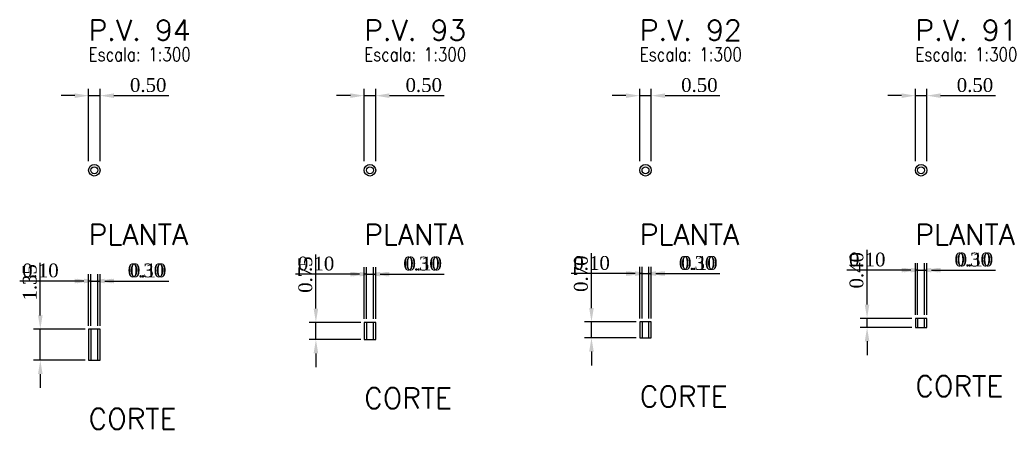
# Model space of a CAD drawing. Extents: x -44 to 14114764, y -20 to 289527804.
# Drawn here: x 359098.42 to 359141.76, y 7353290.64 to 7353308.47 of the extents above; entities that cross this region are included whole.
import ezdxf

# ---------------------------------------------------------------- set-up
doc = ezdxf.new("R2010")
doc.units = 0
doc.header["$PDMODE"] = 3
doc.header["$PDSIZE"] = 0.1
for name, color, linetype in [('DETALHE_POCO_COT', 8, 'Continuous'), ('DETALHE_POCO_FOR', 7, 'Continuous'), ('DETALHE_POCO_TIT', 5, 'Continuous'), ('DETALHE_POCO_TXT', 7, 'Continuous')]:
    doc.layers.add(name, color=color, linetype=linetype)
doc.styles.add('ROMANS', font='ROMANS.shx', dxfattribs={"height": 2})
doc.styles.get("Standard").update_dxf_attribs({"font": 'times.ttf'})
doc.dimstyles.new('ISO-25', dxfattribs={"dimtxt": 2.5, "dimasz": 2.5, "dimexe": 1.25, "dimexo": 0.625, "dimtad": 1, "dimtxsty": 'Standard', "dimcen": 2.5, "dimadec": 0, "dimazin": 0, "dimtfac": 1, "dimtmove": 0, "dimatfit": 3, "dimfxl": 1, "dimarcsym": 0})

# ---------------------------------------------------------------- blocks, each defined once
blk = doc.blocks.new('*D326')
at = {"layer": 'Defpoints', "color": 0, "transparency": 16777216}
for p in [(359101.91, 7353305.165), (359101.41, 7353302.165), (359101.91, 7353302.165)]:
    blk.add_point(p, dxfattribs=at)
at = {"layer": 'DETALHE_POCO_COT', "color": 0, "lineweight": -2, "transparency": 16777216}
for p, q in [((359100.81, 7353305.165), (359100.21, 7353305.165)), ((359101.41, 7353302.315), (359101.41, 7353305.465)), ((359101.41, 7353305.165), (359101.91, 7353305.165)), ((359101.91, 7353302.315), (359101.91, 7353305.465)), ((359102.51, 7353305.165), (359104.897, 7353305.165))]:
    blk.add_line(p, q, dxfattribs=at)
at = {"layer": 'DETALHE_POCO_COT', "color": 0, "transparency": 16777216}
for points in [[(359100.81, 7353305.265), (359100.81, 7353305.065), (359101.41, 7353305.165)], [(359102.51, 7353305.265), (359102.51, 7353305.065), (359101.91, 7353305.165)]]:
    blk.add_solid(points, dxfattribs=at)
at = {"layer": 'DETALHE_POCO_COT', "color": 0, "transparency": 16777216, "insert": (359104.003, 7353305.621), "char_height": 0.6, "attachment_point": 5}
blk.add_mtext('0.50', dxfattribs=at)
blk = doc.blocks.new('*D327')
at = {"layer": 'Defpoints', "color": 0, "transparency": 16777216}
for p in [(359099.31, 7353294.99), (359101.41, 7353294.99), (359101.41, 7353293.64)]:
    blk.add_point(p, dxfattribs=at)
at = {"layer": 'DETALHE_POCO_COT', "color": 0, "lineweight": -2, "transparency": 16777216}
for p, q in [((359099.31, 7353295.59), (359099.31, 7353297.878)), ((359101.26, 7353294.99), (359099.01, 7353294.99)), ((359099.31, 7353293.64), (359099.31, 7353294.99)), ((359101.26, 7353293.64), (359099.01, 7353293.64)), ((359099.31, 7353293.04), (359099.31, 7353292.44))]:
    blk.add_line(p, q, dxfattribs=at)
at = {"layer": 'DETALHE_POCO_COT', "color": 0, "transparency": 16777216}
for points in [[(359099.21, 7353295.59), (359099.41, 7353295.59), (359099.31, 7353294.99)], [(359099.21, 7353293.04), (359099.41, 7353293.04), (359099.31, 7353293.64)]]:
    blk.add_solid(points, dxfattribs=at)
at = {"layer": 'DETALHE_POCO_COT', "color": 0, "transparency": 16777216, "insert": (359098.854, 7353297.034), "char_height": 0.6, "attachment_point": 5, "rotation": 90}
blk.add_mtext('1.35', dxfattribs=at)
blk = doc.blocks.new('*D328')
at = {"layer": 'Defpoints', "color": 0, "transparency": 16777216}
for p in [(359101.51, 7353297.09), (359101.41, 7353294.99), (359101.51, 7353294.99)]:
    blk.add_point(p, dxfattribs=at)
at = {"layer": 'DETALHE_POCO_COT', "color": 0, "lineweight": -2, "transparency": 16777216}
for p, q in [((359101.41, 7353295.14), (359101.41, 7353297.39)), ((359101.51, 7353295.14), (359101.51, 7353297.39)), ((359100.81, 7353297.09), (359098.423, 7353297.09)), ((359101.51, 7353297.09), (359101.41, 7353297.09)), ((359102.11, 7353297.09), (359102.71, 7353297.09))]:
    blk.add_line(p, q, dxfattribs=at)
at = {"layer": 'DETALHE_POCO_COT', "color": 0, "transparency": 16777216}
for points in [[(359100.81, 7353297.19), (359100.81, 7353296.99), (359101.41, 7353297.09)], [(359102.11, 7353297.19), (359102.11, 7353296.99), (359101.51, 7353297.09)]]:
    blk.add_solid(points, dxfattribs=at)
at = {"layer": 'DETALHE_POCO_COT', "color": 0, "transparency": 16777216, "insert": (359099.316, 7353297.546), "char_height": 0.6, "attachment_point": 5}
blk.add_mtext('0.10', dxfattribs=at)
blk = doc.blocks.new('*D329')
at = {"layer": 'Defpoints', "color": 0, "transparency": 16777216}
for p in [(359101.81, 7353297.09), (359101.51, 7353294.99), (359101.81, 7353294.99)]:
    blk.add_point(p, dxfattribs=at)
at = {"layer": 'DETALHE_POCO_COT', "color": 0, "lineweight": -2, "transparency": 16777216}
for p, q in [((359101.51, 7353295.14), (359101.51, 7353297.39)), ((359101.81, 7353295.14), (359101.81, 7353297.39)), ((359100.91, 7353297.09), (359100.31, 7353297.09)), ((359101.51, 7353297.09), (359101.81, 7353297.09)), ((359102.41, 7353297.09), (359104.797, 7353297.09))]:
    blk.add_line(p, q, dxfattribs=at)
at = {"layer": 'DETALHE_POCO_COT', "color": 0, "transparency": 16777216}
for points in [[(359100.91, 7353297.19), (359100.91, 7353296.99), (359101.51, 7353297.09)], [(359102.41, 7353297.19), (359102.41, 7353296.99), (359101.81, 7353297.09)]]:
    blk.add_solid(points, dxfattribs=at)
at = {"layer": 'DETALHE_POCO_COT', "color": 0, "transparency": 16777216, "insert": (359103.903, 7353297.546), "char_height": 0.6, "attachment_point": 5}
blk.add_mtext('0.30', dxfattribs=at)
blk = doc.blocks.new('*D330')
at = {"layer": 'Defpoints', "color": 0, "transparency": 16777216}
for p in [(359101.91, 7353297.09), (359101.81, 7353294.99), (359101.91, 7353294.99)]:
    blk.add_point(p, dxfattribs=at)
at = {"layer": 'DETALHE_POCO_COT', "color": 0, "lineweight": -2, "transparency": 16777216}
for p, q in [((359101.81, 7353295.14), (359101.81, 7353297.39)), ((359101.91, 7353295.14), (359101.91, 7353297.39)), ((359101.21, 7353297.09), (359100.61, 7353297.09)), ((359101.81, 7353297.09), (359101.91, 7353297.09)), ((359102.51, 7353297.09), (359104.897, 7353297.09))]:
    blk.add_line(p, q, dxfattribs=at)
at = {"layer": 'DETALHE_POCO_COT', "color": 0, "transparency": 16777216}
for points in [[(359101.21, 7353297.19), (359101.21, 7353296.99), (359101.81, 7353297.09)], [(359102.51, 7353297.19), (359102.51, 7353296.99), (359101.91, 7353297.09)]]:
    blk.add_solid(points, dxfattribs=at)
at = {"layer": 'DETALHE_POCO_COT', "color": 0, "transparency": 16777216, "insert": (359104.003, 7353297.546), "char_height": 0.6, "attachment_point": 5}
blk.add_mtext('0.10', dxfattribs=at)
blk = doc.blocks.new('*D331')
at = {"layer": 'Defpoints', "color": 0, "transparency": 16777216}
for p in [(359113.899, 7353305.165), (359113.399, 7353302.165), (359113.899, 7353302.165)]:
    blk.add_point(p, dxfattribs=at)
at = {"layer": 'DETALHE_POCO_COT', "color": 0, "lineweight": -2, "transparency": 16777216}
for p, q in [((359112.799, 7353305.165), (359112.199, 7353305.165)), ((359113.399, 7353302.315), (359113.399, 7353305.465)), ((359113.399, 7353305.165), (359113.899, 7353305.165)), ((359113.899, 7353302.315), (359113.899, 7353305.465)), ((359114.499, 7353305.165), (359116.885, 7353305.165))]:
    blk.add_line(p, q, dxfattribs=at)
at = {"layer": 'DETALHE_POCO_COT', "color": 0, "transparency": 16777216}
for points in [[(359112.799, 7353305.265), (359112.799, 7353305.065), (359113.399, 7353305.165)], [(359114.499, 7353305.265), (359114.499, 7353305.065), (359113.899, 7353305.165)]]:
    blk.add_solid(points, dxfattribs=at)
at = {"layer": 'DETALHE_POCO_COT', "color": 0, "transparency": 16777216, "insert": (359115.992, 7353305.621), "char_height": 0.6, "attachment_point": 5}
blk.add_mtext('0.50', dxfattribs=at)
blk = doc.blocks.new('*D332')
at = {"layer": 'Defpoints', "color": 0, "transparency": 16777216}
for p in [(359111.299, 7353295.29), (359113.399, 7353295.29), (359113.399, 7353294.54)]:
    blk.add_point(p, dxfattribs=at)
at = {"layer": 'DETALHE_POCO_COT', "color": 0, "lineweight": -2, "transparency": 16777216}
for p, q in [((359111.299, 7353295.89), (359111.299, 7353298.25)), ((359113.249, 7353295.29), (359110.999, 7353295.29)), ((359111.299, 7353294.54), (359111.299, 7353295.29)), ((359113.249, 7353294.54), (359110.999, 7353294.54)), ((359111.299, 7353293.94), (359111.299, 7353293.34))]:
    blk.add_line(p, q, dxfattribs=at)
at = {"layer": 'DETALHE_POCO_COT', "color": 0, "transparency": 16777216}
for points in [[(359111.199, 7353295.89), (359111.399, 7353295.89), (359111.299, 7353295.29)], [(359111.199, 7353293.94), (359111.399, 7353293.94), (359111.299, 7353294.54)]]:
    blk.add_solid(points, dxfattribs=at)
at = {"layer": 'DETALHE_POCO_COT', "color": 0, "transparency": 16777216, "insert": (359110.843, 7353297.37), "char_height": 0.6, "attachment_point": 5, "rotation": 90}
blk.add_mtext('0.75', dxfattribs=at)
blk = doc.blocks.new('*D333')
at = {"layer": 'Defpoints', "color": 0, "transparency": 16777216}
for p in [(359113.499, 7353297.39), (359113.399, 7353295.29), (359113.499, 7353295.29)]:
    blk.add_point(p, dxfattribs=at)
at = {"layer": 'DETALHE_POCO_COT', "color": 0, "lineweight": -2, "transparency": 16777216}
for p, q in [((359112.799, 7353297.39), (359110.412, 7353297.39)), ((359113.399, 7353295.44), (359113.399, 7353297.69)), ((359113.499, 7353297.39), (359113.399, 7353297.39)), ((359113.499, 7353295.44), (359113.499, 7353297.69)), ((359114.099, 7353297.39), (359114.699, 7353297.39))]:
    blk.add_line(p, q, dxfattribs=at)
at = {"layer": 'DETALHE_POCO_COT', "color": 0, "transparency": 16777216}
for points in [[(359112.799, 7353297.49), (359112.799, 7353297.29), (359113.399, 7353297.39)], [(359114.099, 7353297.49), (359114.099, 7353297.29), (359113.499, 7353297.39)]]:
    blk.add_solid(points, dxfattribs=at)
at = {"layer": 'DETALHE_POCO_COT', "color": 0, "transparency": 16777216, "insert": (359111.305, 7353297.846), "char_height": 0.6, "attachment_point": 5}
blk.add_mtext('0.10', dxfattribs=at)
blk = doc.blocks.new('*D334')
at = {"layer": 'Defpoints', "color": 0, "transparency": 16777216}
for p in [(359113.799, 7353297.39), (359113.499, 7353295.29), (359113.799, 7353295.29)]:
    blk.add_point(p, dxfattribs=at)
at = {"layer": 'DETALHE_POCO_COT', "color": 0, "lineweight": -2, "transparency": 16777216}
for p, q in [((359112.899, 7353297.39), (359112.299, 7353297.39)), ((359113.499, 7353295.44), (359113.499, 7353297.69)), ((359113.499, 7353297.39), (359113.799, 7353297.39)), ((359113.799, 7353295.44), (359113.799, 7353297.69)), ((359114.399, 7353297.39), (359116.785, 7353297.39))]:
    blk.add_line(p, q, dxfattribs=at)
at = {"layer": 'DETALHE_POCO_COT', "color": 0, "transparency": 16777216}
for points in [[(359112.899, 7353297.49), (359112.899, 7353297.29), (359113.499, 7353297.39)], [(359114.399, 7353297.49), (359114.399, 7353297.29), (359113.799, 7353297.39)]]:
    blk.add_solid(points, dxfattribs=at)
at = {"layer": 'DETALHE_POCO_COT', "color": 0, "transparency": 16777216, "insert": (359115.892, 7353297.846), "char_height": 0.6, "attachment_point": 5}
blk.add_mtext('0.30', dxfattribs=at)
blk = doc.blocks.new('*D335')
at = {"layer": 'Defpoints', "color": 0, "transparency": 16777216}
for p in [(359113.899, 7353297.39), (359113.799, 7353295.29), (359113.899, 7353295.29)]:
    blk.add_point(p, dxfattribs=at)
at = {"layer": 'DETALHE_POCO_COT', "color": 0, "lineweight": -2, "transparency": 16777216}
for p, q in [((359113.199, 7353297.39), (359112.599, 7353297.39)), ((359113.799, 7353295.44), (359113.799, 7353297.69)), ((359113.799, 7353297.39), (359113.899, 7353297.39)), ((359113.899, 7353295.44), (359113.899, 7353297.69)), ((359114.499, 7353297.39), (359116.885, 7353297.39))]:
    blk.add_line(p, q, dxfattribs=at)
at = {"layer": 'DETALHE_POCO_COT', "color": 0, "transparency": 16777216}
for points in [[(359113.199, 7353297.49), (359113.199, 7353297.29), (359113.799, 7353297.39)], [(359114.499, 7353297.49), (359114.499, 7353297.29), (359113.899, 7353297.39)]]:
    blk.add_solid(points, dxfattribs=at)
at = {"layer": 'DETALHE_POCO_COT', "color": 0, "transparency": 16777216, "insert": (359115.992, 7353297.846), "char_height": 0.6, "attachment_point": 5}
blk.add_mtext('0.10', dxfattribs=at)
blk = doc.blocks.new('*D336')
at = {"layer": 'Defpoints', "color": 0, "transparency": 16777216}
for p in [(359125.887, 7353305.165), (359125.387, 7353302.165), (359125.887, 7353302.165)]:
    blk.add_point(p, dxfattribs=at)
at = {"layer": 'DETALHE_POCO_COT', "color": 0, "lineweight": -2, "transparency": 16777216}
for p, q in [((359124.787, 7353305.165), (359124.187, 7353305.165)), ((359125.387, 7353302.315), (359125.387, 7353305.465)), ((359125.387, 7353305.165), (359125.887, 7353305.165)), ((359125.887, 7353302.315), (359125.887, 7353305.465)), ((359126.487, 7353305.165), (359128.874, 7353305.165))]:
    blk.add_line(p, q, dxfattribs=at)
at = {"layer": 'DETALHE_POCO_COT', "color": 0, "transparency": 16777216}
for points in [[(359124.787, 7353305.265), (359124.787, 7353305.065), (359125.387, 7353305.165)], [(359126.487, 7353305.265), (359126.487, 7353305.065), (359125.887, 7353305.165)]]:
    blk.add_solid(points, dxfattribs=at)
at = {"layer": 'DETALHE_POCO_COT', "color": 0, "transparency": 16777216, "insert": (359127.981, 7353305.621), "char_height": 0.6, "attachment_point": 5}
blk.add_mtext('0.50', dxfattribs=at)
blk = doc.blocks.new('*D337')
at = {"layer": 'Defpoints', "color": 0, "transparency": 16777216}
for p in [(359123.287, 7353295.315), (359125.387, 7353295.315), (359125.387, 7353294.615)]:
    blk.add_point(p, dxfattribs=at)
at = {"layer": 'DETALHE_POCO_COT', "color": 0, "lineweight": -2, "transparency": 16777216}
for p, q in [((359123.287, 7353295.915), (359123.287, 7353298.302)), ((359125.237, 7353295.315), (359122.987, 7353295.315)), ((359123.287, 7353294.615), (359123.287, 7353295.315)), ((359125.237, 7353294.615), (359122.987, 7353294.615)), ((359123.287, 7353294.015), (359123.287, 7353293.415))]:
    blk.add_line(p, q, dxfattribs=at)
at = {"layer": 'DETALHE_POCO_COT', "color": 0, "transparency": 16777216}
for points in [[(359123.187, 7353295.915), (359123.387, 7353295.915), (359123.287, 7353295.315)], [(359123.187, 7353294.015), (359123.387, 7353294.015), (359123.287, 7353294.615)]]:
    blk.add_solid(points, dxfattribs=at)
at = {"layer": 'DETALHE_POCO_COT', "color": 0, "transparency": 16777216, "insert": (359122.831, 7353297.409), "char_height": 0.6, "attachment_point": 5, "rotation": 90}
blk.add_mtext('0.70', dxfattribs=at)
blk = doc.blocks.new('*D338')
at = {"layer": 'Defpoints', "color": 0, "transparency": 16777216}
for p in [(359125.487, 7353297.415), (359125.387, 7353295.315), (359125.487, 7353295.315)]:
    blk.add_point(p, dxfattribs=at)
at = {"layer": 'DETALHE_POCO_COT', "color": 0, "lineweight": -2, "transparency": 16777216}
for p, q in [((359125.387, 7353295.465), (359125.387, 7353297.715)), ((359125.487, 7353295.465), (359125.487, 7353297.715)), ((359124.787, 7353297.415), (359122.401, 7353297.415)), ((359125.487, 7353297.415), (359125.387, 7353297.415)), ((359126.087, 7353297.415), (359126.687, 7353297.415))]:
    blk.add_line(p, q, dxfattribs=at)
at = {"layer": 'DETALHE_POCO_COT', "color": 0, "transparency": 16777216}
for points in [[(359124.787, 7353297.515), (359124.787, 7353297.315), (359125.387, 7353297.415)], [(359126.087, 7353297.515), (359126.087, 7353297.315), (359125.487, 7353297.415)]]:
    blk.add_solid(points, dxfattribs=at)
at = {"layer": 'DETALHE_POCO_COT', "color": 0, "transparency": 16777216, "insert": (359123.294, 7353297.871), "char_height": 0.6, "attachment_point": 5}
blk.add_mtext('0.10', dxfattribs=at)
blk = doc.blocks.new('*D339')
at = {"layer": 'Defpoints', "color": 0, "transparency": 16777216}
for p in [(359125.787, 7353297.415), (359125.487, 7353295.315), (359125.787, 7353295.315)]:
    blk.add_point(p, dxfattribs=at)
at = {"layer": 'DETALHE_POCO_COT', "color": 0, "lineweight": -2, "transparency": 16777216}
for p, q in [((359125.487, 7353295.465), (359125.487, 7353297.715)), ((359125.787, 7353295.465), (359125.787, 7353297.715)), ((359124.887, 7353297.415), (359124.287, 7353297.415)), ((359125.487, 7353297.415), (359125.787, 7353297.415)), ((359126.387, 7353297.415), (359128.774, 7353297.415))]:
    blk.add_line(p, q, dxfattribs=at)
at = {"layer": 'DETALHE_POCO_COT', "color": 0, "transparency": 16777216}
for points in [[(359124.887, 7353297.515), (359124.887, 7353297.315), (359125.487, 7353297.415)], [(359126.387, 7353297.515), (359126.387, 7353297.315), (359125.787, 7353297.415)]]:
    blk.add_solid(points, dxfattribs=at)
at = {"layer": 'DETALHE_POCO_COT', "color": 0, "transparency": 16777216, "insert": (359127.881, 7353297.871), "char_height": 0.6, "attachment_point": 5}
blk.add_mtext('0.30', dxfattribs=at)
blk = doc.blocks.new('*D340')
at = {"layer": 'Defpoints', "color": 0, "transparency": 16777216}
for p in [(359125.887, 7353297.415), (359125.787, 7353295.315), (359125.887, 7353295.315)]:
    blk.add_point(p, dxfattribs=at)
at = {"layer": 'DETALHE_POCO_COT', "color": 0, "lineweight": -2, "transparency": 16777216}
for p, q in [((359125.787, 7353295.465), (359125.787, 7353297.715)), ((359125.887, 7353295.465), (359125.887, 7353297.715)), ((359125.187, 7353297.415), (359124.587, 7353297.415)), ((359125.787, 7353297.415), (359125.887, 7353297.415)), ((359126.487, 7353297.415), (359128.874, 7353297.415))]:
    blk.add_line(p, q, dxfattribs=at)
at = {"layer": 'DETALHE_POCO_COT', "color": 0, "transparency": 16777216}
for points in [[(359125.187, 7353297.515), (359125.187, 7353297.315), (359125.787, 7353297.415)], [(359126.487, 7353297.515), (359126.487, 7353297.315), (359125.887, 7353297.415)]]:
    blk.add_solid(points, dxfattribs=at)
at = {"layer": 'DETALHE_POCO_COT', "color": 0, "transparency": 16777216, "insert": (359127.981, 7353297.871), "char_height": 0.6, "attachment_point": 5}
blk.add_mtext('0.10', dxfattribs=at)
blk = doc.blocks.new('*D341')
at = {"layer": 'Defpoints', "color": 0, "transparency": 16777216}
for p in [(359137.876, 7353305.165), (359137.376, 7353302.165), (359137.876, 7353302.165)]:
    blk.add_point(p, dxfattribs=at)
at = {"layer": 'DETALHE_POCO_COT', "color": 0, "lineweight": -2, "transparency": 16777216}
for p, q in [((359136.776, 7353305.165), (359136.176, 7353305.165)), ((359137.376, 7353302.315), (359137.376, 7353305.465)), ((359137.376, 7353305.165), (359137.876, 7353305.165)), ((359137.876, 7353302.315), (359137.876, 7353305.465)), ((359138.476, 7353305.165), (359140.863, 7353305.165))]:
    blk.add_line(p, q, dxfattribs=at)
at = {"layer": 'DETALHE_POCO_COT', "color": 0, "transparency": 16777216}
for points in [[(359136.776, 7353305.265), (359136.776, 7353305.065), (359137.376, 7353305.165)], [(359138.476, 7353305.265), (359138.476, 7353305.065), (359137.876, 7353305.165)]]:
    blk.add_solid(points, dxfattribs=at)
at = {"layer": 'DETALHE_POCO_COT', "color": 0, "transparency": 16777216, "insert": (359139.97, 7353305.621), "char_height": 0.6, "attachment_point": 5}
blk.add_mtext('0.50', dxfattribs=at)
blk = doc.blocks.new('*D342')
at = {"layer": 'Defpoints', "color": 0, "transparency": 16777216}
for p in [(359135.276, 7353295.465), (359137.376, 7353295.465), (359137.376, 7353295.065)]:
    blk.add_point(p, dxfattribs=at)
at = {"layer": 'DETALHE_POCO_COT', "color": 0, "lineweight": -2, "transparency": 16777216}
for p, q in [((359135.276, 7353296.065), (359135.276, 7353298.452)), ((359137.226, 7353295.465), (359134.976, 7353295.465)), ((359135.276, 7353295.065), (359135.276, 7353295.465)), ((359137.226, 7353295.065), (359134.976, 7353295.065)), ((359135.276, 7353294.465), (359135.276, 7353293.865))]:
    blk.add_line(p, q, dxfattribs=at)
at = {"layer": 'DETALHE_POCO_COT', "color": 0, "transparency": 16777216}
for points in [[(359135.176, 7353296.065), (359135.376, 7353296.065), (359135.276, 7353295.465)], [(359135.176, 7353294.465), (359135.376, 7353294.465), (359135.276, 7353295.065)]]:
    blk.add_solid(points, dxfattribs=at)
at = {"layer": 'DETALHE_POCO_COT', "color": 0, "transparency": 16777216, "insert": (359134.82, 7353297.559), "char_height": 0.6, "attachment_point": 5, "rotation": 90}
blk.add_mtext('0.40', dxfattribs=at)
blk = doc.blocks.new('*D343')
at = {"layer": 'Defpoints', "color": 0, "transparency": 16777216}
for p in [(359137.476, 7353297.565), (359137.376, 7353295.465), (359137.476, 7353295.465)]:
    blk.add_point(p, dxfattribs=at)
at = {"layer": 'DETALHE_POCO_COT', "color": 0, "lineweight": -2, "transparency": 16777216}
for p, q in [((359137.376, 7353295.615), (359137.376, 7353297.865)), ((359137.476, 7353295.615), (359137.476, 7353297.865)), ((359136.776, 7353297.565), (359134.389, 7353297.565)), ((359137.476, 7353297.565), (359137.376, 7353297.565)), ((359138.076, 7353297.565), (359138.676, 7353297.565))]:
    blk.add_line(p, q, dxfattribs=at)
at = {"layer": 'DETALHE_POCO_COT', "color": 0, "transparency": 16777216}
for points in [[(359136.776, 7353297.665), (359136.776, 7353297.465), (359137.376, 7353297.565)], [(359138.076, 7353297.665), (359138.076, 7353297.465), (359137.476, 7353297.565)]]:
    blk.add_solid(points, dxfattribs=at)
at = {"layer": 'DETALHE_POCO_COT', "color": 0, "transparency": 16777216, "insert": (359135.283, 7353298.021), "char_height": 0.6, "attachment_point": 5}
blk.add_mtext('0.10', dxfattribs=at)
blk = doc.blocks.new('*D344')
at = {"layer": 'Defpoints', "color": 0, "transparency": 16777216}
for p in [(359137.776, 7353297.565), (359137.476, 7353295.465), (359137.776, 7353295.465)]:
    blk.add_point(p, dxfattribs=at)
at = {"layer": 'DETALHE_POCO_COT', "color": 0, "lineweight": -2, "transparency": 16777216}
for p, q in [((359137.476, 7353295.615), (359137.476, 7353297.865)), ((359137.776, 7353295.615), (359137.776, 7353297.865)), ((359136.876, 7353297.565), (359136.276, 7353297.565)), ((359137.476, 7353297.565), (359137.776, 7353297.565)), ((359138.376, 7353297.565), (359140.763, 7353297.565))]:
    blk.add_line(p, q, dxfattribs=at)
at = {"layer": 'DETALHE_POCO_COT', "color": 0, "transparency": 16777216}
for points in [[(359136.876, 7353297.665), (359136.876, 7353297.465), (359137.476, 7353297.565)], [(359138.376, 7353297.665), (359138.376, 7353297.465), (359137.776, 7353297.565)]]:
    blk.add_solid(points, dxfattribs=at)
at = {"layer": 'DETALHE_POCO_COT', "color": 0, "transparency": 16777216, "insert": (359139.87, 7353298.021), "char_height": 0.6, "attachment_point": 5}
blk.add_mtext('0.30', dxfattribs=at)
blk = doc.blocks.new('*D345')
at = {"layer": 'Defpoints', "color": 0, "transparency": 16777216}
for p in [(359137.876, 7353297.565), (359137.776, 7353295.465), (359137.876, 7353295.465)]:
    blk.add_point(p, dxfattribs=at)
at = {"layer": 'DETALHE_POCO_COT', "color": 0, "lineweight": -2, "transparency": 16777216}
for p, q in [((359137.776, 7353295.615), (359137.776, 7353297.865)), ((359137.876, 7353295.615), (359137.876, 7353297.865)), ((359137.176, 7353297.565), (359136.576, 7353297.565)), ((359137.776, 7353297.565), (359137.876, 7353297.565)), ((359138.476, 7353297.565), (359140.863, 7353297.565))]:
    blk.add_line(p, q, dxfattribs=at)
at = {"layer": 'DETALHE_POCO_COT', "color": 0, "transparency": 16777216}
for points in [[(359137.176, 7353297.665), (359137.176, 7353297.465), (359137.776, 7353297.565)], [(359138.476, 7353297.665), (359138.476, 7353297.465), (359137.876, 7353297.565)]]:
    blk.add_solid(points, dxfattribs=at)
at = {"layer": 'DETALHE_POCO_COT', "color": 0, "transparency": 16777216, "insert": (359139.97, 7353298.021), "char_height": 0.6, "attachment_point": 5}
blk.add_mtext('0.10', dxfattribs=at)

msp = doc.modelspace()

# ---------------------------------------------------------------- linework, layer by layer
at = {"layer": 'DETALHE_POCO_FOR', "linetype": 'Continuous'}
for points in [[(359113.399, 7353294.54), (359113.899, 7353294.54), (359113.899, 7353295.29), (359113.399, 7353295.29)], [(359113.499, 7353294.54), (359113.799, 7353294.54), (359113.799, 7353295.29), (359113.499, 7353295.29)], [(359125.387, 7353294.615), (359125.887, 7353294.615), (359125.887, 7353295.315), (359125.387, 7353295.315)], [(359125.487, 7353294.615), (359125.787, 7353294.615), (359125.787, 7353295.315), (359125.487, 7353295.315)], [(359137.376, 7353295.065), (359137.876, 7353295.065), (359137.876, 7353295.465), (359137.376, 7353295.465)], [(359137.476, 7353295.065), (359137.776, 7353295.065), (359137.776, 7353295.465), (359137.476, 7353295.465)], [(359101.41, 7353293.64), (359101.91, 7353293.64), (359101.91, 7353294.99), (359101.41, 7353294.99)], [(359101.51, 7353293.64), (359101.81, 7353293.64), (359101.81, 7353294.99), (359101.51, 7353294.99)]]:
    msp.add_lwpolyline(points, close=True, dxfattribs=at)
for centre, radius in [((359101.66, 7353301.915), 0.25), ((359101.66, 7353301.915), 0.15), ((359113.649, 7353301.915), 0.25), ((359113.649, 7353301.915), 0.15), ((359125.637, 7353301.915), 0.25), ((359125.637, 7353301.915), 0.15), ((359137.626, 7353301.915), 0.25), ((359137.626, 7353301.915), 0.15)]:
    msp.add_circle(centre, radius, dxfattribs=at)

# ---------------------------------------------------------------- texts
at = {"layer": 'DETALHE_POCO_TIT', "linetype": 'Continuous', "style": 'ROMANS'}
for s, p in [('P.V. 94', (359101.41, 7353307.565)), ('P.V. 93', (359113.399, 7353307.565)), ('P.V. 92', (359125.387, 7353307.565)), ('P.V. 91', (359137.376, 7353307.565)), ('PLANTA', (359101.41, 7353298.665)), ('PLANTA', (359113.399, 7353298.665)), ('PLANTA', (359125.387, 7353298.665)), ('PLANTA', (359137.376, 7353298.665)), ('CORTE', (359137.376, 7353292.065)), ('CORTE', (359125.387, 7353291.615)), ('CORTE', (359113.399, 7353291.54)), ('CORTE', (359101.41, 7353290.64))]:
    msp.add_text(s, height=0.9, dxfattribs=at).set_placement(p)
at = {"layer": 'DETALHE_POCO_TXT', "linetype": 'Continuous', "style": 'ROMANS', "width": 0.8}
for p in [(359101.41, 7353306.665), (359113.399, 7353306.665), (359125.387, 7353306.665), (359137.376, 7353306.665)]:
    msp.add_text('Escala: 1:300', height=0.6, dxfattribs=at).set_placement(p)

# ---------------------------------------------------------------- dimensions: what is measured, and where the dimension line sits
at = {"layer": 'DETALHE_POCO_COT'}
for base, p1, p2, text, override, picture, middle in [((359101.91, 7353305.165), (359101.41, 7353302.165), (359101.91, 7353302.165), '0.50', {"dimscale": 0.24, "dimzin": 0}, '*D326', (359104.003, 7353305.621)), ((359113.899, 7353305.165), (359113.399, 7353302.165), (359113.899, 7353302.165), '0.50', {"dimscale": 0.24, "dimzin": 0}, '*D331', (359115.992, 7353305.621)), ((359125.887, 7353305.165), (359125.387, 7353302.165), (359125.887, 7353302.165), '0.50', {"dimscale": 0.24, "dimzin": 0}, '*D336', (359127.981, 7353305.621)), ((359137.876, 7353305.165), (359137.376, 7353302.165), (359137.876, 7353302.165), '0.50', {"dimscale": 0.24, "dimzin": 0}, '*D341', (359139.97, 7353305.621)), ((359113.499, 7353297.39), (359113.399, 7353295.29), (359113.499, 7353295.29), '0.10', {"dimscale": 0.24, "dimjust": 1, "dimzin": 0}, '*D333', (359111.305, 7353297.846)), ((359113.799, 7353297.39), (359113.499, 7353295.29), (359113.799, 7353295.29), '0.30', {"dimscale": 0.24, "dimzin": 0}, '*D334', (359115.892, 7353297.846)), ((359113.899, 7353297.39), (359113.799, 7353295.29), (359113.899, 7353295.29), '0.10', {"dimscale": 0.24, "dimjust": 2, "dimzin": 0}, '*D335', (359115.992, 7353297.846)), ((359125.487, 7353297.415), (359125.387, 7353295.315), (359125.487, 7353295.315), '0.10', {"dimscale": 0.24, "dimjust": 1, "dimzin": 0}, '*D338', (359123.294, 7353297.871)), ((359125.787, 7353297.415), (359125.487, 7353295.315), (359125.787, 7353295.315), '0.30', {"dimscale": 0.24, "dimzin": 0}, '*D339', (359127.881, 7353297.871)), ((359125.887, 7353297.415), (359125.787, 7353295.315), (359125.887, 7353295.315), '0.10', {"dimscale": 0.24, "dimjust": 2, "dimzin": 0}, '*D340', (359127.981, 7353297.871)), ((359137.476, 7353297.565), (359137.376, 7353295.465), (359137.476, 7353295.465), '0.10', {"dimscale": 0.24, "dimjust": 1, "dimzin": 0}, '*D343', (359135.283, 7353298.021)), ((359137.776, 7353297.565), (359137.476, 7353295.465), (359137.776, 7353295.465), '0.30', {"dimscale": 0.24, "dimzin": 0}, '*D344', (359139.87, 7353298.021)), ((359137.876, 7353297.565), (359137.776, 7353295.465), (359137.876, 7353295.465), '0.10', {"dimscale": 0.24, "dimjust": 2, "dimzin": 0}, '*D345', (359139.97, 7353298.021)), ((359101.51, 7353297.09), (359101.41, 7353294.99), (359101.51, 7353294.99), '0.10', {"dimscale": 0.24, "dimjust": 1, "dimzin": 0}, '*D328', (359099.316, 7353297.546)), ((359101.81, 7353297.09), (359101.51, 7353294.99), (359101.81, 7353294.99), '0.30', {"dimscale": 0.24, "dimzin": 0}, '*D329', (359103.903, 7353297.546)), ((359101.91, 7353297.09), (359101.81, 7353294.99), (359101.91, 7353294.99), '0.10', {"dimscale": 0.24, "dimjust": 2, "dimzin": 0}, '*D330', (359104.003, 7353297.546))]:
    dim = msp.add_linear_dim(base=base, p1=p1, p2=p2, text=text, dimstyle='ISO-25', override=override, dxfattribs=at)
    dim.commit()
    dim.dimension.update_dxf_attribs({"geometry": picture, "text_midpoint": middle})
for base, p1, p2, text, picture, middle in [((359111.299, 7353295.29), (359113.399, 7353294.54), (359113.399, 7353295.29), '0.75', '*D332', (359110.843, 7353297.37)), ((359123.287, 7353295.315), (359125.387, 7353294.615), (359125.387, 7353295.315), '0.70', '*D337', (359122.831, 7353297.409)), ((359135.276, 7353295.465), (359137.376, 7353295.065), (359137.376, 7353295.465), '0.40', '*D342', (359134.82, 7353297.559)), ((359099.31, 7353294.99), (359101.41, 7353293.64), (359101.41, 7353294.99), '1.35', '*D327', (359098.854, 7353297.034))]:
    dim = msp.add_linear_dim(base=base, p1=p1, p2=p2, angle=90, text=text, dimstyle='ISO-25', override={"dimscale": 0.24, "dimzin": 0}, dxfattribs=at)
    dim.commit()
    dim.dimension.update_dxf_attribs({"geometry": picture, "text_midpoint": middle})

doc.saveas('drawing.dxf')
